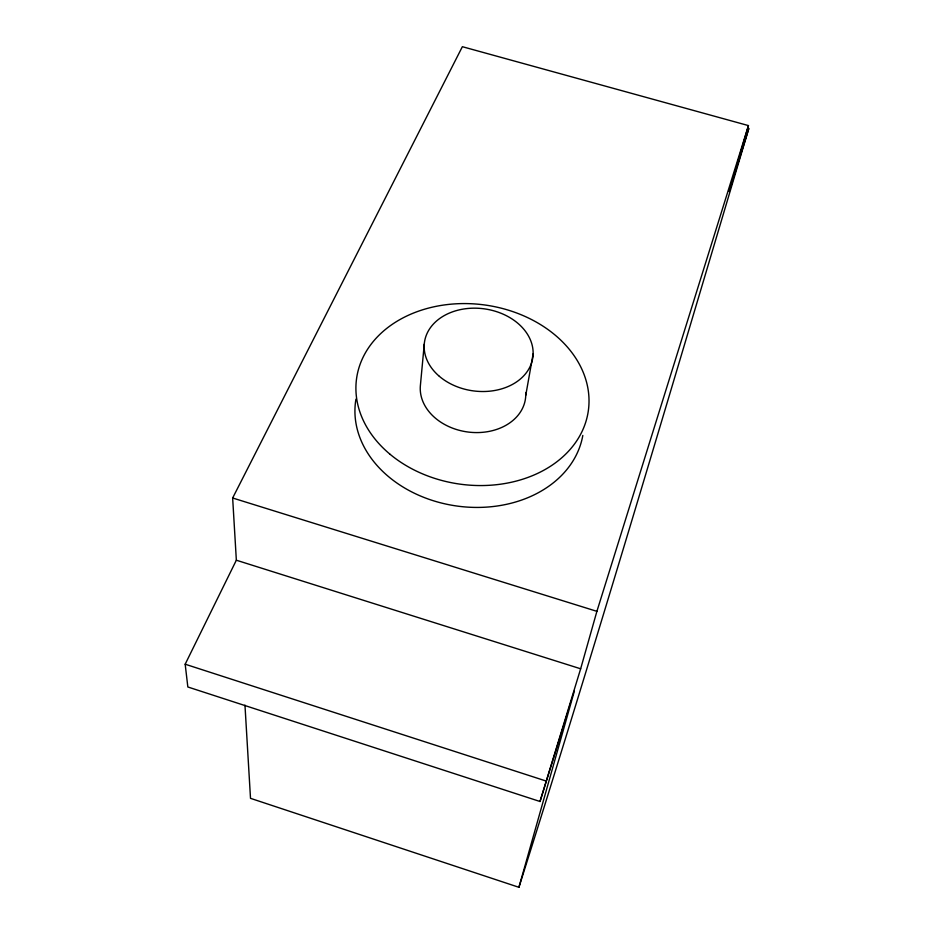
<?xml version="1.0" encoding="UTF-8"?>
<svg xmlns="http://www.w3.org/2000/svg" width="934" height="934" viewBox="0 0 934 934"><rect width="100%" height="100%" fill="white"/><g stroke="black" fill="none" stroke-linecap="round" stroke-linejoin="round"><path stroke-width="1.4" d="M424.258 344.132L420.347 385.964A52.969 40.921 7.8 0 0 472.511 432.454A52.969 40.921 7.8 0 0 525.737 392.537M525.784 395.199L533.139 353.834M540.015 801.5L580.656 668.791L596.896 611.338L748.449 125.588L462.365 46.7L232.648 497.997L236.349 560.213L185.177 664.214L187.839 686.98L540.015 801.5L574.41 690.915L518.919 887.3L250.51 798.336L244.965 705.112M748.449 125.588L729.221 191.482L748.823 128.472C673.367 381.772 598.706 635.307 518.919 887.3M232.648 497.997L596.896 611.338M236.349 560.213L580.656 668.791M185.177 664.214L545.76 780.917M582.816 435.454A114.905 89.816 7.8 0 1 453.924 505.586A114.905 89.816 7.8 0 1 355.936 399.157M390.202 454.391A116.995 90.435 7.8 0 0 585.104 424.048A116.995 90.435 7.8 0 0 442.086 305.278A116.995 90.435 7.8 0 0 390.202 454.391M439.377 376.344A54.709 41.388 7.9 0 0 531.002 364.435A54.709 41.388 7.9 0 0 465.576 308.734A54.709 41.388 7.9 0 0 439.377 376.344"/></g></svg>
